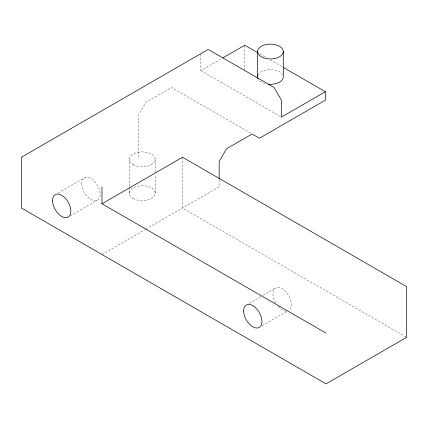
<?xml version="1.0" encoding="UTF-8"?>
<svg xmlns="http://www.w3.org/2000/svg" width="428" height="428" viewBox="0 0 428 428"><rect width="100%" height="100%" fill="white"/><g stroke="black" fill="none" stroke-linecap="round" stroke-linejoin="round"><path stroke-width="0.32" stroke-dasharray="2.14 1.6" d="M129.304 193.199L129.304 187.229M129.304 186.571L129.31 159.371M138.592 157.258L138.592 114.972L145.916 102.281L171.553 87.483L250.974 133.333M155.204 193.199L155.204 174.629M155.204 171.976L155.204 159.371M182.542 157.253L182.537 207.997L406.6 337.355M219.163 179.514L219.163 186.859L145.707 229.264M200.85 54.308L200.85 70.588L222.25 58.235M58.085 193.012L84.509 177.759M70.454 215.771L97.456 200.186M101.971 254.516L145.178 229.574M249.182 303.34L260.673 296.706M262.969 295.379L275.611 288.087M262.134 325.767L286.835 311.504M259.764 53.853L266.665 57.839M270.122 59.834L282.207 66.811M200.85 70.588L280.848 116.769M244.8 45.866L244.8 70.572M265.21 83.69A12.845 7.415 0 0 1 258.566 79.758M258.025 74.996A12.845 7.415 0 0 1 270.014 69.507A12.845 7.415 0 0 1 282.598 74.536M286.134 311.119A12.947 7.474 60 0 1 277.922 306.314M275.611 303.035A12.947 7.474 60 0 1 275.423 288.199A12.947 7.474 60 0 1 288.172 294.913A12.947 7.474 60 0 1 289.098 310.145M133.097 164.657A12.947 7.474 0 0 0 154.759 161.308A12.947 7.474 0 0 0 138.902 152.149A12.947 7.474 0 0 0 133.097 164.657M133.097 198.485A12.947 7.474 0 0 0 154.759 195.136A12.947 7.474 0 0 0 138.902 185.982A12.947 7.474 0 0 0 133.097 198.485M81.828 183.687A12.947 7.474 60 0 0 95.562 200.769A12.947 7.474 60 0 0 95.562 182.456A12.947 7.474 60 0 0 81.828 183.687"/><path stroke-width="0.64" d="M326.029 333.123L101.971 203.771L101.971 186.854M219.163 178.845L219.163 161.484L226.487 148.8L252.124 133.996L259.448 138.228L325.371 100.168L325.371 91.726L283.357 67.474M222.828 57.903L244.8 45.218L258.036 52.858M101.971 203.771L182.542 157.253L406.6 286.61L406.6 337.355L326.029 383.873L21.4 207.997L21.4 157.253L208.174 49.429L274.097 87.478L281.421 100.163L281.421 117.101L325.371 91.726M283.277 51.542A12.845 7.415 0 0 1 264.012 57.967A12.845 7.415 0 0 1 264.012 45.122A12.845 7.415 0 0 1 283.277 51.542L283.277 76.917A12.845 7.415 0 0 1 268.426 84.241M257.592 51.542L257.592 76.917M258.025 78.838A12.845 7.415 0 0 1 257.784 75.628M243.628 310.926A12.947 7.474 60 0 0 257.362 328.009A12.947 7.474 60 0 0 257.362 309.701A12.947 7.474 60 0 0 243.628 310.926M52.532 200.598A12.947 7.474 60 0 0 66.265 217.686A12.947 7.474 60 0 0 66.265 199.373A12.947 7.474 60 0 0 52.532 200.598"/></g></svg>
